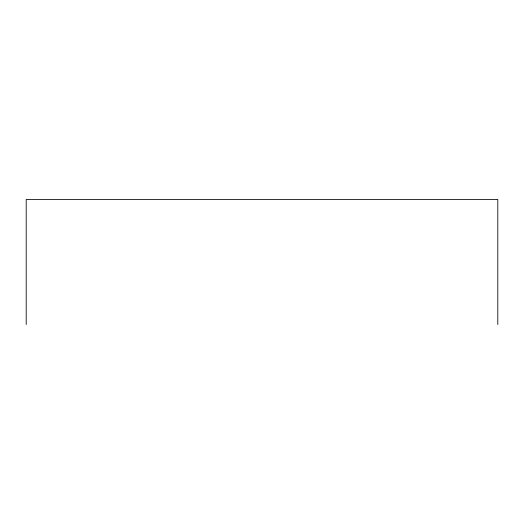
<?xml version="1.0" encoding="UTF-8"?>
<svg xmlns="http://www.w3.org/2000/svg" width="524" height="524" viewBox="0 0 524 524"><rect width="100%" height="100%" fill="white"/><g stroke="black" fill="none" stroke-linecap="round" stroke-linejoin="round"><path stroke-width="0.79" d="M497.8 324.533L497.8 199.467L26.2 199.467L26.2 324.533"/></g></svg>
